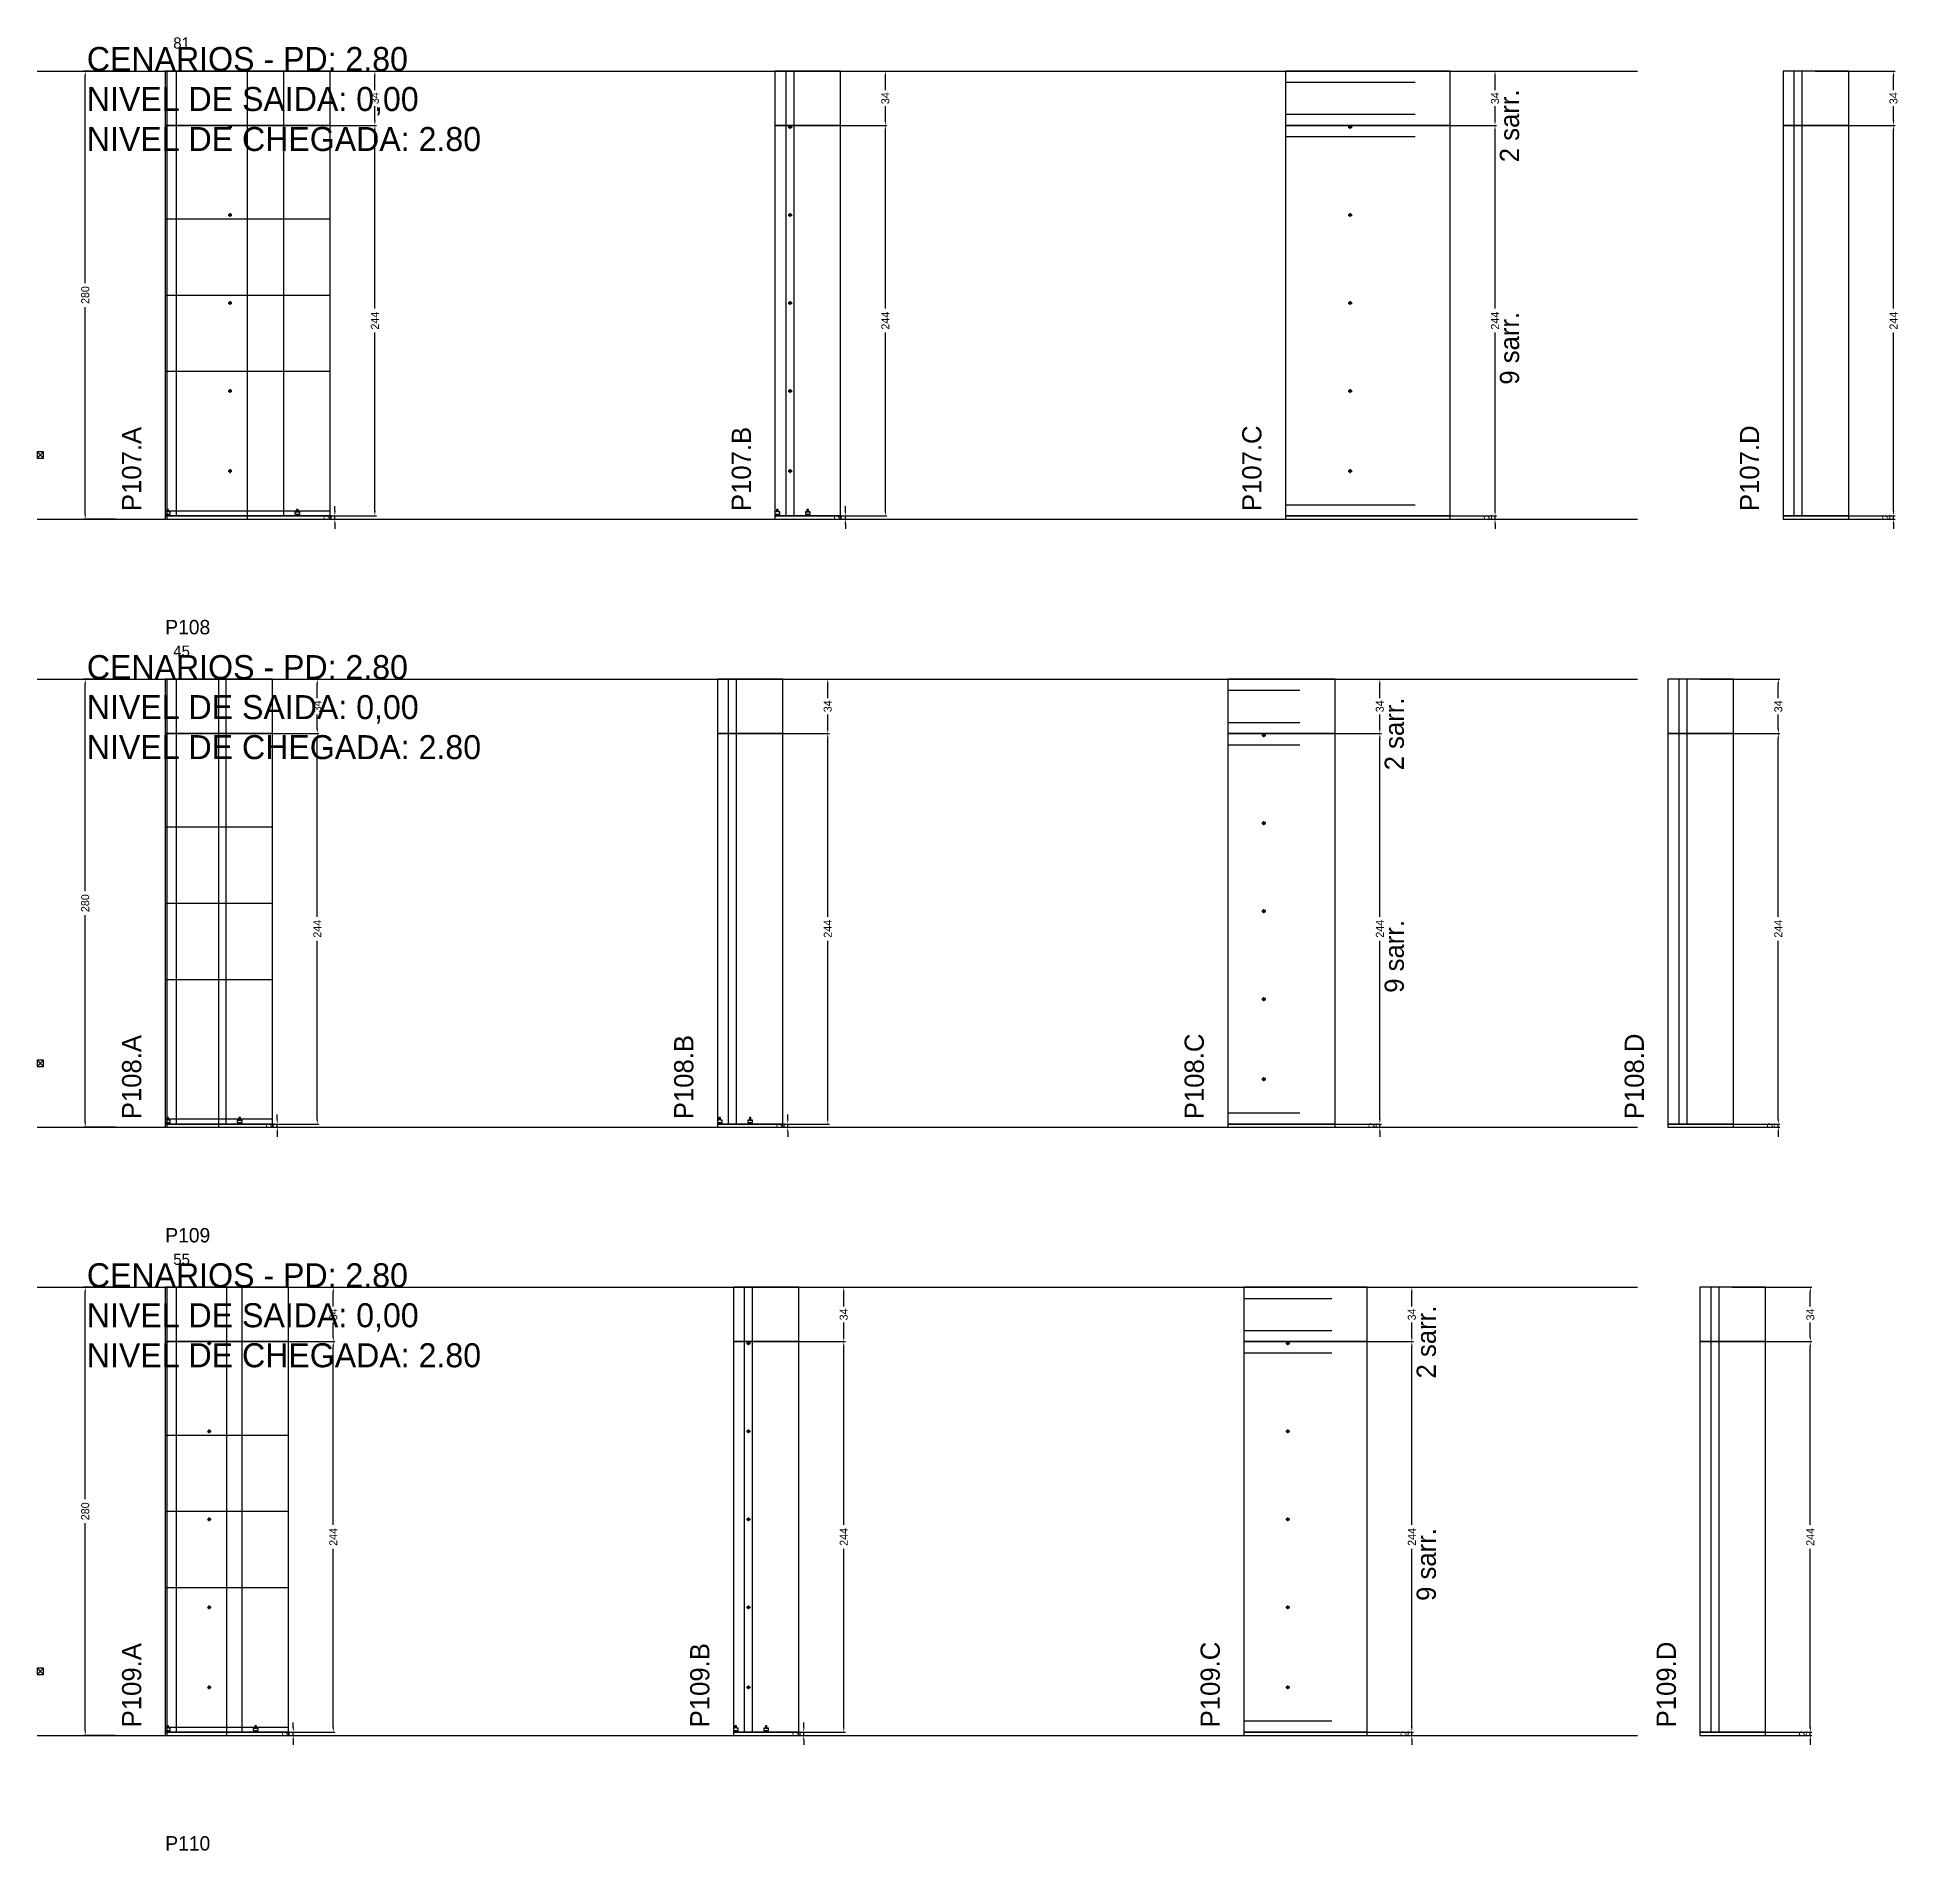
# Model space of a CAD drawing. Header units: centimetres. Extents: x -8500 to 4118, y -39526 to 295.
# Drawn here: x -7000 to -5837, y -27052 to -25919 of the extents above; entities that cross this region are included whole.
import ezdxf

# ---------------------------------------------------------------- set-up
doc = ezdxf.new("R2010")
doc.units = ezdxf.units.CM
doc.linetypes.add('DASHED', pattern=[2, -2])
for name, color, linetype in [('CHAPA', 140, 'Continuous'), ('COTA', 241, 'Continuous'), ('COTAS FURACAO', 16, 'Continuous'), ('Madeira', 30, 'Continuous'), ('MEIO_PONT', 160, 'Continuous'), ('NOMENCLATURA', 7, 'Continuous'), ('Nível', 160, 'Continuous'), ('Painéis', 200, 'Continuous'), ('Perfil Metálico', 150, 'Continuous'), ('SARR_2.2x7', 40, 'Continuous'), ('SARRAFO DE PRESSAO', 200, 'Continuous'), ('texto', 7, 'Continuous'), ('TEXTO_GERAL', 7, 'Continuous')]:
    doc.layers.add(name, color=color, linetype=linetype)
doc.dimstyles.new('PAINEL-NOVA', dxfattribs={"dimtxt": 5, "dimasz": 3, "dimexe": 1, "dimexo": 1, "dimgap": 1, "dimtad": 1, "dimcen": 2.5, "dimazin": 3, "dimtfac": 1, "dimtmove": 0, "dimatfit": 3})

# ---------------------------------------------------------------- blocks, each defined once
blk = doc.blocks.new('_CLOSEDFILLED')
at = {"color": 0, "linetype": 'BYBLOCK'}
blk.add_solid([(-1, 0.16), (0, 0), (-1, -0.16)], dxfattribs=at)
blk = doc.blocks.new('*D1769')
for p, q in [((-6951, -25940), (-6971, -25940)), ((-6970, -26072.5), (-6970, -25943)), ((-6970, -26217), (-6970, -26087.5)), ((-6951, -26220), (-6971, -26220))]:
    blk.add_line(p, q)
at = {"layer": 'Defpoints'}
for p in [(-6950, -25940), (-6970, -26220), (-6950, -26220)]:
    blk.add_point(p, dxfattribs=at)
at = {"layer": 'COTA', "xscale": 3, "yscale": 3}
for p, rotation in [((-6970, -25940), 90), ((-6970, -26220), 270)]:
    blk.add_blockref('_CLOSEDFILLED', p, dxfattribs=dict(at, rotation=rotation))
at = {"layer": 'COTA', "insert": (-6970, -26080), "char_height": 5, "attachment_point": 5, "rotation": 90}
blk.add_mtext('280', dxfattribs=at)
blk = doc.blocks.new('MULDURA')
at = {"layer": 'Paineis'}
for p, q in [((0, 0), (4, 4)), ((4, 0), (0, 4))]:
    blk.add_line(p, q, dxfattribs=at)
blk.add_lwpolyline([(0, 0), (4, 0), (4, 4), (0, 4)], close=True, dxfattribs=at)
blk = doc.blocks.new('*D1771')
for p, q in [((-6838, -25974), (-6788, -25974)), ((-6789, -26088.5), (-6789, -25977)), ((-6789, -26215), (-6789, -26103.5)), ((-6838, -26218), (-6788, -26218))]:
    blk.add_line(p, q)
at = {"layer": 'Defpoints'}
for p in [(-6839, -25974), (-6839, -26218), (-6789, -26218)]:
    blk.add_point(p, dxfattribs=at)
at = {"layer": 'COTA', "xscale": 3, "yscale": 3}
for p, rotation in [((-6789, -25974), 90), ((-6789, -26218), 270)]:
    blk.add_blockref('_CLOSEDFILLED', p, dxfattribs=dict(at, rotation=rotation))
at = {"layer": 'COTA', "insert": (-6789, -26096), "char_height": 5, "attachment_point": 5, "rotation": 90}
blk.add_mtext('244', dxfattribs=at)
blk = doc.blocks.new('*D1772')
for p, q in [((-6838, -25940), (-6788, -25940)), ((-6789, -25952), (-6789, -25943)), ((-6789, -25971), (-6789, -25962)), ((-6838, -25974), (-6788, -25974))]:
    blk.add_line(p, q)
at = {"layer": 'Defpoints'}
for p in [(-6839, -25940), (-6839, -25974), (-6789, -25974)]:
    blk.add_point(p, dxfattribs=at)
at = {"layer": 'COTA', "xscale": 3, "yscale": 3}
for p, rotation in [((-6789, -25940), 90), ((-6789, -25974), 270)]:
    blk.add_blockref('_CLOSEDFILLED', p, dxfattribs=dict(at, rotation=rotation))
at = {"layer": 'COTA', "insert": (-6789, -25957), "char_height": 5, "attachment_point": 5, "rotation": 90}
blk.add_mtext('34', dxfattribs=at)
blk = doc.blocks.new('SLIPTEE')
at = {"layer": 'Paineis'}
blk.add_lwpolyline([(0, 0), (3, 0), (3, 1.5), (2, 1.5), (2, 3), (1, 3), (1, 1.5), (0, 1.5)], close=True, dxfattribs=at)
blk = doc.blocks.new('SLIPTDD')
at = {"layer": 'Paineis'}
blk.add_line((0, 1.5), (3, 1.5), dxfattribs=at)
blk.add_lwpolyline([(0, 0), (3, 0), (3, 1.5), (2, 1.5), (2, 3), (1, 3), (1, 1.5), (0, 1.5)], close=True, dxfattribs=at)
blk = doc.blocks.new('furacao')
at = {"layer": 'COTAS FURACAO'}
for p, q in [((-1.2, 0), (1.2, 0)), ((0, -1.2), (0, 1.2))]:
    blk.add_line(p, q, dxfattribs=at)
blk.add_circle((0, 0), 0.8, dxfattribs=at)
blk = doc.blocks.new('*D1774')
for p, q in [((-6519, -25974), (-6469, -25974)), ((-6470, -26088.5), (-6470, -25977)), ((-6470, -26215), (-6470, -26103.5)), ((-6519, -26218), (-6469, -26218))]:
    blk.add_line(p, q)
at = {"layer": 'Defpoints'}
for p in [(-6520, -25974), (-6520, -26218), (-6470, -26218)]:
    blk.add_point(p, dxfattribs=at)
at = {"layer": 'COTA', "xscale": 3, "yscale": 3}
for p, rotation in [((-6470, -25974), 90), ((-6470, -26218), 270)]:
    blk.add_blockref('_CLOSEDFILLED', p, dxfattribs=dict(at, rotation=rotation))
at = {"layer": 'COTA', "insert": (-6470, -26096), "char_height": 5, "attachment_point": 5, "rotation": 90}
blk.add_mtext('244', dxfattribs=at)
blk = doc.blocks.new('*D1775')
for p, q in [((-6519, -25940), (-6469, -25940)), ((-6470, -25952), (-6470, -25943)), ((-6470, -25971), (-6470, -25962)), ((-6519, -25974), (-6469, -25974))]:
    blk.add_line(p, q)
at = {"layer": 'Defpoints'}
for p in [(-6520, -25940), (-6520, -25974), (-6470, -25974)]:
    blk.add_point(p, dxfattribs=at)
at = {"layer": 'COTA', "xscale": 3, "yscale": 3}
for p, rotation in [((-6470, -25940), 90), ((-6470, -25974), 270)]:
    blk.add_blockref('_CLOSEDFILLED', p, dxfattribs=dict(at, rotation=rotation))
at = {"layer": 'COTA', "insert": (-6470, -25957), "char_height": 5, "attachment_point": 5, "rotation": 90}
blk.add_mtext('34', dxfattribs=at)
blk = doc.blocks.new('*D1777')
for p, q in [((-6138, -25974), (-6088, -25974)), ((-6089, -26088.5), (-6089, -25977)), ((-6089, -26215), (-6089, -26103.5)), ((-6138, -26218), (-6088, -26218))]:
    blk.add_line(p, q)
at = {"layer": 'Defpoints'}
for p in [(-6139, -25974), (-6139, -26218), (-6089, -26218)]:
    blk.add_point(p, dxfattribs=at)
at = {"layer": 'COTA', "xscale": 3, "yscale": 3}
for p, rotation in [((-6089, -25974), 90), ((-6089, -26218), 270)]:
    blk.add_blockref('_CLOSEDFILLED', p, dxfattribs=dict(at, rotation=rotation))
at = {"layer": 'COTA', "insert": (-6089, -26096), "char_height": 5, "attachment_point": 5, "rotation": 90}
blk.add_mtext('244', dxfattribs=at)
blk = doc.blocks.new('*D1778')
for p, q in [((-6138, -25940), (-6088, -25940)), ((-6089, -25952), (-6089, -25943)), ((-6089, -25971), (-6089, -25962)), ((-6138, -25974), (-6088, -25974))]:
    blk.add_line(p, q)
at = {"layer": 'Defpoints'}
for p in [(-6139, -25940), (-6139, -25974), (-6089, -25974)]:
    blk.add_point(p, dxfattribs=at)
at = {"layer": 'COTA', "xscale": 3, "yscale": 3}
for p, rotation in [((-6089, -25940), 90), ((-6089, -25974), 270)]:
    blk.add_blockref('_CLOSEDFILLED', p, dxfattribs=dict(at, rotation=rotation))
at = {"layer": 'COTA', "insert": (-6089, -25957), "char_height": 5, "attachment_point": 5, "rotation": 90}
blk.add_mtext('34', dxfattribs=at)
blk = doc.blocks.new('*D1780')
for p, q in [((-5889, -25974), (-5839, -25974)), ((-5840, -26088.5), (-5840, -25977)), ((-5840, -26215), (-5840, -26103.5)), ((-5889, -26218), (-5839, -26218))]:
    blk.add_line(p, q)
at = {"layer": 'Defpoints'}
for p in [(-5890, -25974), (-5890, -26218), (-5840, -26218)]:
    blk.add_point(p, dxfattribs=at)
at = {"layer": 'COTA', "xscale": 3, "yscale": 3}
for p, rotation in [((-5840, -25974), 90), ((-5840, -26218), 270)]:
    blk.add_blockref('_CLOSEDFILLED', p, dxfattribs=dict(at, rotation=rotation))
at = {"layer": 'COTA', "insert": (-5840, -26096), "char_height": 5, "attachment_point": 5, "rotation": 90}
blk.add_mtext('244', dxfattribs=at)
blk = doc.blocks.new('*D1781')
for p, q in [((-5889, -25940), (-5839, -25940)), ((-5840, -25952), (-5840, -25943)), ((-5840, -25971), (-5840, -25962)), ((-5889, -25974), (-5839, -25974))]:
    blk.add_line(p, q)
at = {"layer": 'Defpoints'}
for p in [(-5890, -25940), (-5890, -25974), (-5840, -25974)]:
    blk.add_point(p, dxfattribs=at)
at = {"layer": 'COTA', "xscale": 3, "yscale": 3}
for p, rotation in [((-5840, -25940), 90), ((-5840, -25974), 270)]:
    blk.add_blockref('_CLOSEDFILLED', p, dxfattribs=dict(at, rotation=rotation))
at = {"layer": 'COTA', "insert": (-5840, -25957), "char_height": 5, "attachment_point": 5, "rotation": 90}
blk.add_mtext('34', dxfattribs=at)
blk = doc.blocks.new('*D1795')
for p, q in [((-6951, -26320), (-6971, -26320)), ((-6970, -26452.5), (-6970, -26323)), ((-6970, -26597), (-6970, -26467.5)), ((-6951, -26600), (-6971, -26600))]:
    blk.add_line(p, q)
at = {"layer": 'Defpoints'}
for p in [(-6950, -26320), (-6970, -26600), (-6950, -26600)]:
    blk.add_point(p, dxfattribs=at)
at = {"layer": 'COTA', "xscale": 3, "yscale": 3}
for p, rotation in [((-6970, -26320), 90), ((-6970, -26600), 270)]:
    blk.add_blockref('_CLOSEDFILLED', p, dxfattribs=dict(at, rotation=rotation))
at = {"layer": 'COTA', "insert": (-6970, -26460), "char_height": 5, "attachment_point": 5, "rotation": 90}
blk.add_mtext('280', dxfattribs=at)
blk = doc.blocks.new('*D1797')
for p, q in [((-6874, -26354), (-6824, -26354)), ((-6825, -26468.5), (-6825, -26357)), ((-6825, -26595), (-6825, -26483.5)), ((-6874, -26598), (-6824, -26598))]:
    blk.add_line(p, q)
at = {"layer": 'Defpoints'}
for p in [(-6875, -26354), (-6875, -26598), (-6825, -26598)]:
    blk.add_point(p, dxfattribs=at)
at = {"layer": 'COTA', "xscale": 3, "yscale": 3}
for p, rotation in [((-6825, -26354), 90), ((-6825, -26598), 270)]:
    blk.add_blockref('_CLOSEDFILLED', p, dxfattribs=dict(at, rotation=rotation))
at = {"layer": 'COTA', "insert": (-6825, -26476), "char_height": 5, "attachment_point": 5, "rotation": 90}
blk.add_mtext('244', dxfattribs=at)
blk = doc.blocks.new('*D1798')
for p, q in [((-6874, -26320), (-6824, -26320)), ((-6825, -26332), (-6825, -26323)), ((-6825, -26351), (-6825, -26342)), ((-6874, -26354), (-6824, -26354))]:
    blk.add_line(p, q)
at = {"layer": 'Defpoints'}
for p in [(-6875, -26320), (-6875, -26354), (-6825, -26354)]:
    blk.add_point(p, dxfattribs=at)
at = {"layer": 'COTA', "xscale": 3, "yscale": 3}
for p, rotation in [((-6825, -26320), 90), ((-6825, -26354), 270)]:
    blk.add_blockref('_CLOSEDFILLED', p, dxfattribs=dict(at, rotation=rotation))
at = {"layer": 'COTA', "insert": (-6825, -26337), "char_height": 5, "attachment_point": 5, "rotation": 90}
blk.add_mtext('34', dxfattribs=at)
blk = doc.blocks.new('*D1800')
for p, q in [((-6555, -26354), (-6505, -26354)), ((-6506, -26468.5), (-6506, -26357)), ((-6506, -26595), (-6506, -26483.5)), ((-6555, -26598), (-6505, -26598))]:
    blk.add_line(p, q)
at = {"layer": 'Defpoints'}
for p in [(-6556, -26354), (-6556, -26598), (-6506, -26598)]:
    blk.add_point(p, dxfattribs=at)
at = {"layer": 'COTA', "xscale": 3, "yscale": 3}
for p, rotation in [((-6506, -26354), 90), ((-6506, -26598), 270)]:
    blk.add_blockref('_CLOSEDFILLED', p, dxfattribs=dict(at, rotation=rotation))
at = {"layer": 'COTA', "insert": (-6506, -26476), "char_height": 5, "attachment_point": 5, "rotation": 90}
blk.add_mtext('244', dxfattribs=at)
blk = doc.blocks.new('*D1801')
for p, q in [((-6555, -26320), (-6505, -26320)), ((-6506, -26332), (-6506, -26323)), ((-6506, -26351), (-6506, -26342)), ((-6555, -26354), (-6505, -26354))]:
    blk.add_line(p, q)
at = {"layer": 'Defpoints'}
for p in [(-6556, -26320), (-6556, -26354), (-6506, -26354)]:
    blk.add_point(p, dxfattribs=at)
at = {"layer": 'COTA', "xscale": 3, "yscale": 3}
for p, rotation in [((-6506, -26320), 90), ((-6506, -26354), 270)]:
    blk.add_blockref('_CLOSEDFILLED', p, dxfattribs=dict(at, rotation=rotation))
at = {"layer": 'COTA', "insert": (-6506, -26337), "char_height": 5, "attachment_point": 5, "rotation": 90}
blk.add_mtext('34', dxfattribs=at)
blk = doc.blocks.new('*D1803')
for p, q in [((-6210, -26354), (-6160, -26354)), ((-6161, -26468.5), (-6161, -26357)), ((-6161, -26595), (-6161, -26483.5)), ((-6210, -26598), (-6160, -26598))]:
    blk.add_line(p, q)
at = {"layer": 'Defpoints'}
for p in [(-6211, -26354), (-6211, -26598), (-6161, -26598)]:
    blk.add_point(p, dxfattribs=at)
at = {"layer": 'COTA', "xscale": 3, "yscale": 3}
for p, rotation in [((-6161, -26354), 90), ((-6161, -26598), 270)]:
    blk.add_blockref('_CLOSEDFILLED', p, dxfattribs=dict(at, rotation=rotation))
at = {"layer": 'COTA', "insert": (-6161, -26476), "char_height": 5, "attachment_point": 5, "rotation": 90}
blk.add_mtext('244', dxfattribs=at)
blk = doc.blocks.new('*D1804')
for p, q in [((-6210, -26320), (-6160, -26320)), ((-6161, -26332), (-6161, -26323)), ((-6161, -26351), (-6161, -26342)), ((-6210, -26354), (-6160, -26354))]:
    blk.add_line(p, q)
at = {"layer": 'Defpoints'}
for p in [(-6211, -26320), (-6211, -26354), (-6161, -26354)]:
    blk.add_point(p, dxfattribs=at)
at = {"layer": 'COTA', "xscale": 3, "yscale": 3}
for p, rotation in [((-6161, -26320), 90), ((-6161, -26354), 270)]:
    blk.add_blockref('_CLOSEDFILLED', p, dxfattribs=dict(at, rotation=rotation))
at = {"layer": 'COTA', "insert": (-6161, -26337), "char_height": 5, "attachment_point": 5, "rotation": 90}
blk.add_mtext('34', dxfattribs=at)
blk = doc.blocks.new('*D1806')
for p, q in [((-5961, -26354), (-5911, -26354)), ((-5912, -26468.5), (-5912, -26357)), ((-5912, -26595), (-5912, -26483.5)), ((-5961, -26598), (-5911, -26598))]:
    blk.add_line(p, q)
at = {"layer": 'Defpoints'}
for p in [(-5962, -26354), (-5962, -26598), (-5912, -26598)]:
    blk.add_point(p, dxfattribs=at)
at = {"layer": 'COTA', "xscale": 3, "yscale": 3}
for p, rotation in [((-5912, -26354), 90), ((-5912, -26598), 270)]:
    blk.add_blockref('_CLOSEDFILLED', p, dxfattribs=dict(at, rotation=rotation))
at = {"layer": 'COTA', "insert": (-5912, -26476), "char_height": 5, "attachment_point": 5, "rotation": 90}
blk.add_mtext('244', dxfattribs=at)
blk = doc.blocks.new('*D1807')
for p, q in [((-5961, -26320), (-5911, -26320)), ((-5912, -26332), (-5912, -26323)), ((-5912, -26351), (-5912, -26342)), ((-5961, -26354), (-5911, -26354))]:
    blk.add_line(p, q)
at = {"layer": 'Defpoints'}
for p in [(-5962, -26320), (-5962, -26354), (-5912, -26354)]:
    blk.add_point(p, dxfattribs=at)
at = {"layer": 'COTA', "xscale": 3, "yscale": 3}
for p, rotation in [((-5912, -26320), 90), ((-5912, -26354), 270)]:
    blk.add_blockref('_CLOSEDFILLED', p, dxfattribs=dict(at, rotation=rotation))
at = {"layer": 'COTA', "insert": (-5912, -26337), "char_height": 5, "attachment_point": 5, "rotation": 90}
blk.add_mtext('34', dxfattribs=at)
blk = doc.blocks.new('*D1821')
for p, q in [((-6951, -26700), (-6971, -26700)), ((-6970, -26832.5), (-6970, -26703)), ((-6970, -26977), (-6970, -26847.5)), ((-6951, -26980), (-6971, -26980))]:
    blk.add_line(p, q)
at = {"layer": 'Defpoints'}
for p in [(-6950, -26700), (-6970, -26980), (-6950, -26980)]:
    blk.add_point(p, dxfattribs=at)
at = {"layer": 'COTA', "xscale": 3, "yscale": 3}
for p, rotation in [((-6970, -26700), 90), ((-6970, -26980), 270)]:
    blk.add_blockref('_CLOSEDFILLED', p, dxfattribs=dict(at, rotation=rotation))
at = {"layer": 'COTA', "insert": (-6970, -26840), "char_height": 5, "attachment_point": 5, "rotation": 90}
blk.add_mtext('280', dxfattribs=at)
blk = doc.blocks.new('*D1823')
for p, q in [((-6864, -26734), (-6814, -26734)), ((-6815, -26848.5), (-6815, -26737)), ((-6815, -26975), (-6815, -26863.5)), ((-6864, -26978), (-6814, -26978))]:
    blk.add_line(p, q)
at = {"layer": 'Defpoints'}
for p in [(-6865, -26734), (-6865, -26978), (-6815, -26978)]:
    blk.add_point(p, dxfattribs=at)
at = {"layer": 'COTA', "xscale": 3, "yscale": 3}
for p, rotation in [((-6815, -26734), 90), ((-6815, -26978), 270)]:
    blk.add_blockref('_CLOSEDFILLED', p, dxfattribs=dict(at, rotation=rotation))
at = {"layer": 'COTA', "insert": (-6815, -26856), "char_height": 5, "attachment_point": 5, "rotation": 90}
blk.add_mtext('244', dxfattribs=at)
blk = doc.blocks.new('*D1824')
for p, q in [((-6864, -26700), (-6814, -26700)), ((-6815, -26712), (-6815, -26703)), ((-6815, -26731), (-6815, -26722)), ((-6864, -26734), (-6814, -26734))]:
    blk.add_line(p, q)
at = {"layer": 'Defpoints'}
for p in [(-6865, -26700), (-6865, -26734), (-6815, -26734)]:
    blk.add_point(p, dxfattribs=at)
at = {"layer": 'COTA', "xscale": 3, "yscale": 3}
for p, rotation in [((-6815, -26700), 90), ((-6815, -26734), 270)]:
    blk.add_blockref('_CLOSEDFILLED', p, dxfattribs=dict(at, rotation=rotation))
at = {"layer": 'COTA', "insert": (-6815, -26717), "char_height": 5, "attachment_point": 5, "rotation": 90}
blk.add_mtext('34', dxfattribs=at)
blk = doc.blocks.new('*D1826')
for p, q in [((-6545, -26734), (-6495, -26734)), ((-6496, -26848.5), (-6496, -26737)), ((-6496, -26975), (-6496, -26863.5)), ((-6545, -26978), (-6495, -26978))]:
    blk.add_line(p, q)
at = {"layer": 'Defpoints'}
for p in [(-6546, -26734), (-6546, -26978), (-6496, -26978)]:
    blk.add_point(p, dxfattribs=at)
at = {"layer": 'COTA', "xscale": 3, "yscale": 3}
for p, rotation in [((-6496, -26734), 90), ((-6496, -26978), 270)]:
    blk.add_blockref('_CLOSEDFILLED', p, dxfattribs=dict(at, rotation=rotation))
at = {"layer": 'COTA', "insert": (-6496, -26856), "char_height": 5, "attachment_point": 5, "rotation": 90}
blk.add_mtext('244', dxfattribs=at)
blk = doc.blocks.new('*D1827')
for p, q in [((-6545, -26700), (-6495, -26700)), ((-6496, -26712), (-6496, -26703)), ((-6496, -26731), (-6496, -26722)), ((-6545, -26734), (-6495, -26734))]:
    blk.add_line(p, q)
at = {"layer": 'Defpoints'}
for p in [(-6546, -26700), (-6546, -26734), (-6496, -26734)]:
    blk.add_point(p, dxfattribs=at)
at = {"layer": 'COTA', "xscale": 3, "yscale": 3}
for p, rotation in [((-6496, -26700), 90), ((-6496, -26734), 270)]:
    blk.add_blockref('_CLOSEDFILLED', p, dxfattribs=dict(at, rotation=rotation))
at = {"layer": 'COTA', "insert": (-6496, -26717), "char_height": 5, "attachment_point": 5, "rotation": 90}
blk.add_mtext('34', dxfattribs=at)
blk = doc.blocks.new('*D1829')
for p, q in [((-6190, -26734), (-6140, -26734)), ((-6141, -26848.5), (-6141, -26737)), ((-6141, -26975), (-6141, -26863.5)), ((-6190, -26978), (-6140, -26978))]:
    blk.add_line(p, q)
at = {"layer": 'Defpoints'}
for p in [(-6191, -26734), (-6191, -26978), (-6141, -26978)]:
    blk.add_point(p, dxfattribs=at)
at = {"layer": 'COTA', "xscale": 3, "yscale": 3}
for p, rotation in [((-6141, -26734), 90), ((-6141, -26978), 270)]:
    blk.add_blockref('_CLOSEDFILLED', p, dxfattribs=dict(at, rotation=rotation))
at = {"layer": 'COTA', "insert": (-6141, -26856), "char_height": 5, "attachment_point": 5, "rotation": 90}
blk.add_mtext('244', dxfattribs=at)
blk = doc.blocks.new('*D1830')
for p, q in [((-6190, -26700), (-6140, -26700)), ((-6141, -26712), (-6141, -26703)), ((-6141, -26731), (-6141, -26722)), ((-6190, -26734), (-6140, -26734))]:
    blk.add_line(p, q)
at = {"layer": 'Defpoints'}
for p in [(-6191, -26700), (-6191, -26734), (-6141, -26734)]:
    blk.add_point(p, dxfattribs=at)
at = {"layer": 'COTA', "xscale": 3, "yscale": 3}
for p, rotation in [((-6141, -26700), 90), ((-6141, -26734), 270)]:
    blk.add_blockref('_CLOSEDFILLED', p, dxfattribs=dict(at, rotation=rotation))
at = {"layer": 'COTA', "insert": (-6141, -26717), "char_height": 5, "attachment_point": 5, "rotation": 90}
blk.add_mtext('34', dxfattribs=at)
blk = doc.blocks.new('*D1832')
for p, q in [((-5941, -26734), (-5891, -26734)), ((-5892, -26848.5), (-5892, -26737)), ((-5892, -26975), (-5892, -26863.5)), ((-5941, -26978), (-5891, -26978))]:
    blk.add_line(p, q)
at = {"layer": 'Defpoints'}
for p in [(-5942, -26734), (-5942, -26978), (-5892, -26978)]:
    blk.add_point(p, dxfattribs=at)
at = {"layer": 'COTA', "xscale": 3, "yscale": 3}
for p, rotation in [((-5892, -26734), 90), ((-5892, -26978), 270)]:
    blk.add_blockref('_CLOSEDFILLED', p, dxfattribs=dict(at, rotation=rotation))
at = {"layer": 'COTA', "insert": (-5892, -26856), "char_height": 5, "attachment_point": 5, "rotation": 90}
blk.add_mtext('244', dxfattribs=at)
blk = doc.blocks.new('*D1833')
for p, q in [((-5941, -26700), (-5891, -26700)), ((-5892, -26712), (-5892, -26703)), ((-5892, -26731), (-5892, -26722)), ((-5941, -26734), (-5891, -26734))]:
    blk.add_line(p, q)
at = {"layer": 'Defpoints'}
for p in [(-5942, -26700), (-5942, -26734), (-5892, -26734)]:
    blk.add_point(p, dxfattribs=at)
at = {"layer": 'COTA', "xscale": 3, "yscale": 3}
for p, rotation in [((-5892, -26700), 90), ((-5892, -26734), 270)]:
    blk.add_blockref('_CLOSEDFILLED', p, dxfattribs=dict(at, rotation=rotation))
at = {"layer": 'COTA', "insert": (-5892, -26717), "char_height": 5, "attachment_point": 5, "rotation": 90}
blk.add_mtext('34', dxfattribs=at)

msp = doc.modelspace()

# ---------------------------------------------------------------- linework, layer by layer
at = {"layer": 'CHAPA'}
for points in [[(-6920, -26220), (-6918.8, -26220), (-6918.8, -25940), (-6920, -25940)], [(-6920, -26600), (-6918.8, -26600), (-6918.8, -26320), (-6920, -26320)], [(-6920, -26980), (-6918.8, -26980), (-6918.8, -26700), (-6920, -26700)]]:
    msp.add_lwpolyline(points, close=True, dxfattribs=at)
at = {"layer": 'Madeira'}
for points in [[(-6920, -26032.4), (-6817, -26032.4)], [(-6920, -26127.6), (-6817, -26127.6)], [(-6920, -26412.4), (-6853, -26412.4)], [(-6920, -26507.6), (-6853, -26507.6)], [(-6920, -26792.4), (-6843, -26792.4)], [(-6920, -26887.6), (-6843, -26887.6)]]:
    msp.add_lwpolyline(points, dxfattribs=at)
at = {"layer": 'MEIO_PONT'}
for points in [[(-6920, -26080), (-6817, -26080)], [(-6920, -26460), (-6853, -26460)], [(-6920, -26840), (-6843, -26840)]]:
    msp.add_lwpolyline(points, dxfattribs=at)
at = {"layer": 'Nível', "linetype": 'DASHED'}
for points in [[(-7000, -25940), (-6000, -25940)], [(-7000, -26220), (-6000, -26220)], [(-7000, -26320), (-6000, -26320)], [(-7000, -26600), (-6000, -26600)], [(-7000, -26700), (-6000, -26700)], [(-7000, -26980), (-6000, -26980)]]:
    msp.add_lwpolyline(points, dxfattribs=at)
at = {"layer": 'Painéis'}
for points in [[(-6920, -25974), (-6817, -25974), (-6817, -25940), (-6920, -25940)], [(-6920, -26220), (-6817, -26220), (-6817, -25940), (-6920, -25940)], [(-6539, -25974), (-6498, -25974), (-6498, -25940), (-6539, -25940)], [(-6220, -25974), (-6117, -25974), (-6117, -25940), (-6220, -25940)], [(-5909, -25974), (-5868, -25974), (-5868, -25940), (-5909, -25940)], [(-6920, -26218), (-6817, -26218), (-6817, -25974), (-6920, -25974)], [(-6539, -26218), (-6498, -26218), (-6498, -25974), (-6539, -25974)], [(-6220, -26218), (-6117, -26218), (-6117, -25974), (-6220, -25974)], [(-5909, -26218), (-5868, -26218), (-5868, -25974), (-5909, -25974)], [(-6920, -26220), (-6817, -26220), (-6817, -26218), (-6920, -26218)], [(-6539, -26220), (-6498, -26220), (-6498, -26218), (-6539, -26218)], [(-6220, -26220), (-6117, -26220), (-6117, -26218), (-6220, -26218)], [(-5909, -26220), (-5868, -26220), (-5868, -26218), (-5909, -26218)], [(-6920, -26354), (-6853, -26354), (-6853, -26320), (-6920, -26320)], [(-6920, -26600), (-6853, -26600), (-6853, -26320), (-6920, -26320)], [(-6575, -26354), (-6534, -26354), (-6534, -26320), (-6575, -26320)], [(-6256, -26354), (-6189, -26354), (-6189, -26320), (-6256, -26320)], [(-5981, -26354), (-5940, -26354), (-5940, -26320), (-5981, -26320)], [(-6920, -26598), (-6853, -26598), (-6853, -26354), (-6920, -26354)], [(-6575, -26598), (-6534, -26598), (-6534, -26354), (-6575, -26354)], [(-6256, -26598), (-6189, -26598), (-6189, -26354), (-6256, -26354)], [(-5981, -26598), (-5940, -26598), (-5940, -26354), (-5981, -26354)], [(-6920, -26600), (-6853, -26600), (-6853, -26598), (-6920, -26598)], [(-6575, -26600), (-6534, -26600), (-6534, -26598), (-6575, -26598)], [(-6256, -26600), (-6189, -26600), (-6189, -26598), (-6256, -26598)], [(-5981, -26600), (-5940, -26600), (-5940, -26598), (-5981, -26598)], [(-6920, -26734), (-6843, -26734), (-6843, -26700), (-6920, -26700)], [(-6920, -26980), (-6843, -26980), (-6843, -26700), (-6920, -26700)], [(-6565, -26734), (-6524, -26734), (-6524, -26700), (-6565, -26700)], [(-6246, -26734), (-6169, -26734), (-6169, -26700), (-6246, -26700)], [(-5961, -26734), (-5920, -26734), (-5920, -26700), (-5961, -26700)], [(-6920, -26978), (-6843, -26978), (-6843, -26734), (-6920, -26734)], [(-6565, -26978), (-6524, -26978), (-6524, -26734), (-6565, -26734)], [(-6246, -26978), (-6169, -26978), (-6169, -26734), (-6246, -26734)], [(-5961, -26978), (-5920, -26978), (-5920, -26734), (-5961, -26734)], [(-6920, -26980), (-6843, -26980), (-6843, -26978), (-6920, -26978)], [(-6565, -26980), (-6524, -26980), (-6524, -26978), (-6565, -26978)], [(-6246, -26980), (-6169, -26980), (-6169, -26978), (-6246, -26978)], [(-5961, -26980), (-5920, -26980), (-5920, -26978), (-5961, -26978)]]:
    msp.add_lwpolyline(points, close=True, dxfattribs=at)
at = {"layer": 'Perfil Metálico'}
for p, q in [((-6868.5, -26220), (-6868.5, -25940)), ((-6886.5, -26600), (-6886.5, -26320)), ((-6881.5, -26980), (-6881.5, -26700))]:
    msp.add_line(p, q, dxfattribs=at)
at = {"layer": 'SARR_2.2x7'}
for points in [[(-6913, -25974), (-6913, -25940)], [(-6846, -25974), (-6846, -25940)], [(-6532, -25974), (-6532, -25940)], [(-6527, -25974), (-6527, -25940)], [(-5902, -25974), (-5902, -25940)], [(-5897, -25974), (-5897, -25940)], [(-6220, -25947), (-6139, -25947)], [(-6220, -25967), (-6139, -25967)], [(-6220, -25981), (-6139, -25981)], [(-6220, -26211), (-6139, -26211)], [(-6913, -26354), (-6913, -26320)], [(-6882, -26354), (-6882, -26320)], [(-6568, -26354), (-6568, -26320)], [(-6563, -26354), (-6563, -26320)], [(-5974, -26354), (-5974, -26320)], [(-5969, -26354), (-5969, -26320)], [(-6256, -26327), (-6211, -26327)], [(-6256, -26347), (-6211, -26347)], [(-6256, -26361), (-6211, -26361)], [(-6256, -26591), (-6211, -26591)], [(-6913, -26734), (-6913, -26700)], [(-6872, -26734), (-6872, -26700)], [(-6558, -26734), (-6558, -26700)], [(-6553, -26734), (-6553, -26700)], [(-6246, -26707), (-6191, -26707)], [(-5954, -26734), (-5954, -26700)], [(-5949, -26734), (-5949, -26700)], [(-6246, -26727), (-6191, -26727)], [(-6246, -26741), (-6191, -26741)], [(-6246, -26971), (-6191, -26971)]]:
    msp.add_lwpolyline(points, dxfattribs=at)
at = {"layer": 'SARR_2.2x7', "linetype": 'DASHED'}
for points in [[(-6913, -26218), (-6913, -25974)], [(-6846, -26218), (-6846, -25974)], [(-6532, -26218), (-6532, -25974)], [(-6527, -26218), (-6527, -25974)], [(-5902, -26218), (-5902, -25974)], [(-5897, -26218), (-5897, -25974)], [(-6913, -26598), (-6913, -26354)], [(-6882, -26598), (-6882, -26354)], [(-6568, -26598), (-6568, -26354)], [(-6563, -26598), (-6563, -26354)], [(-5974, -26598), (-5974, -26354)], [(-5969, -26598), (-5969, -26354)], [(-6913, -26978), (-6913, -26734)], [(-6872, -26978), (-6872, -26734)], [(-6558, -26978), (-6558, -26734)], [(-6553, -26978), (-6553, -26734)], [(-5954, -26978), (-5954, -26734)], [(-5949, -26978), (-5949, -26734)]]:
    msp.add_lwpolyline(points, dxfattribs=at)
at = {"layer": 'SARRAFO DE PRESSAO'}
for points in [[(-6920, -26220), (-6817, -26220), (-6817, -26215), (-6920, -26215)], [(-6920, -26600), (-6853, -26600), (-6853, -26595), (-6920, -26595)], [(-6920, -26980), (-6843, -26980), (-6843, -26975), (-6920, -26975)]]:
    msp.add_lwpolyline(points, close=True, dxfattribs=at)

# ---------------------------------------------------------------- block references
at = {"layer": 'COTA'}
for name, p in [('furacao', (-6879.5, -25975)), ('furacao', (-6529.5, -25975)), ('furacao', (-6179.5, -25975)), ('furacao', (-6879.5, -26030)), ('furacao', (-6529.5, -26030)), ('furacao', (-6179.5, -26030)), ('furacao', (-6879.5, -26085)), ('furacao', (-6529.5, -26085)), ('furacao', (-6179.5, -26085)), ('furacao', (-6879.5, -26140)), ('furacao', (-6529.5, -26140)), ('furacao', (-6179.5, -26140)), ('MULDURA', (-7000, -26182)), ('furacao', (-6879.5, -26190)), ('furacao', (-6529.5, -26190)), ('furacao', (-6179.5, -26190)), ('SLIPTEE', (-6920, -26217)), ('SLIPTDD', (-6839, -26217)), ('SLIPTEE', (-6539, -26217)), ('SLIPTDD', (-6520, -26217)), ('furacao', (-6233.5, -26355)), ('furacao', (-6233.5, -26410)), ('furacao', (-6233.5, -26465)), ('furacao', (-6233.5, -26520)), ('MULDURA', (-7000, -26562)), ('furacao', (-6233.5, -26570)), ('SLIPTEE', (-6920, -26597)), ('SLIPTDD', (-6875, -26597)), ('SLIPTEE', (-6575, -26597)), ('SLIPTDD', (-6556, -26597)), ('furacao', (-6892.5, -26735)), ('furacao', (-6555.5, -26735)), ('furacao', (-6218.5, -26735)), ('furacao', (-6892.5, -26790)), ('furacao', (-6555.5, -26790)), ('furacao', (-6218.5, -26790)), ('furacao', (-6892.5, -26845)), ('furacao', (-6555.5, -26845)), ('furacao', (-6218.5, -26845)), ('furacao', (-6892.5, -26900)), ('furacao', (-6555.5, -26900)), ('furacao', (-6218.5, -26900)), ('MULDURA', (-7000, -26942)), ('furacao', (-6892.5, -26950)), ('furacao', (-6555.5, -26950)), ('furacao', (-6218.5, -26950)), ('SLIPTEE', (-6920, -26977)), ('SLIPTDD', (-6865, -26977)), ('SLIPTEE', (-6565, -26977)), ('SLIPTDD', (-6546, -26977))]:
    msp.add_blockref(name, p, dxfattribs=at)

# ---------------------------------------------------------------- texts
at = {"layer": 'NOMENCLATURA'}
for s, p in [('CENARIOS - PD: 2.80', (-6969, -25940)), ('NIVEL DE SAIDA: 0,00', (-6969, -25965)), ('NIVEL DE CHEGADA: 2.80', (-6969, -25990)), ('CENARIOS - PD: 2.80', (-6969, -26320)), ('NIVEL DE SAIDA: 0,00', (-6969, -26345)), ('NIVEL DE CHEGADA: 2.80', (-6969, -26370)), ('CENARIOS - PD: 2.80', (-6969, -26700)), ('NIVEL DE SAIDA: 0,00', (-6969, -26725)), ('NIVEL DE CHEGADA: 2.80', (-6969, -26750))]:
    msp.add_text(s, height=15, dxfattribs=at).set_placement(p)
for s, p in [('2 sarr.', (-6074, -25997)), ('9 sarr.', (-6074, -26136)), ('P107.C', (-6235, -26215)), ('P107.A', (-6935, -26215)), ('P107.B', (-6554, -26215)), ('P107.D', (-5924, -26215)), ('2 sarr.', (-6146, -26377)), ('9 sarr.', (-6146, -26516)), ('P108.A', (-6935, -26595)), ('P108.B', (-6590, -26595)), ('P108.C', (-6271, -26595)), ('P108.D', (-5996, -26595)), ('2 sarr.', (-6126, -26757)), ('9 sarr.', (-6126, -26896)), ('P109.A', (-6935, -26975)), ('P109.B', (-6580, -26975)), ('P109.C', (-6261, -26975)), ('P109.D', (-5976, -26975))]:
    msp.add_text(s, height=12, rotation=90, dxfattribs=at).set_placement(p)
at = {"layer": 'texto'}
for s, p in [('81', (-6915, -25926)), ('45', (-6915, -26306)), ('55', (-6915, -26686))]:
    msp.add_text(s, height=7, dxfattribs=at).set_placement(p)
at = {"layer": 'TEXTO_GERAL'}
for s, p in [('P108', (-6920, -26292)), ('P109', (-6920, -26672)), ('P110', (-6920, -27052))]:
    msp.add_text(s, height=9, dxfattribs=at).set_placement(p)

# ---------------------------------------------------------------- dimensions: what is measured, and where the dimension line sits
at = {"layer": 'COTA'}
for base, p1, p2, picture, middle in [((-6970, -26220), (-6950, -26220), (-6950, -25940), '*D1769', (-6970, -26080)), ((-6789, -25974), (-6839, -25974), (-6839, -25940), '*D1772', (-6789, -25957)), ((-6470, -25974), (-6520, -25974), (-6520, -25940), '*D1775', (-6470, -25957)), ((-6089, -25974), (-6139, -25974), (-6139, -25940), '*D1778', (-6089, -25957)), ((-5840, -25974), (-5890, -25974), (-5890, -25940), '*D1781', (-5840, -25957)), ((-6789, -26218), (-6839, -26218), (-6839, -25974), '*D1771', (-6789, -26096)), ((-6470, -26218), (-6520, -26218), (-6520, -25974), '*D1774', (-6470, -26096)), ((-6089, -26218), (-6139, -26218), (-6139, -25974), '*D1777', (-6089, -26096)), ((-5840, -26218), (-5890, -26218), (-5890, -25974), '*D1780', (-5840, -26096)), ((-6970, -26600), (-6950, -26600), (-6950, -26320), '*D1795', (-6970, -26460)), ((-6825, -26354), (-6875, -26354), (-6875, -26320), '*D1798', (-6825, -26337)), ((-6506, -26354), (-6556, -26354), (-6556, -26320), '*D1801', (-6506, -26337)), ((-6161, -26354), (-6211, -26354), (-6211, -26320), '*D1804', (-6161, -26337)), ((-5912, -26354), (-5962, -26354), (-5962, -26320), '*D1807', (-5912, -26337)), ((-6825, -26598), (-6875, -26598), (-6875, -26354), '*D1797', (-6825, -26476)), ((-6506, -26598), (-6556, -26598), (-6556, -26354), '*D1800', (-6506, -26476)), ((-6161, -26598), (-6211, -26598), (-6211, -26354), '*D1803', (-6161, -26476)), ((-5912, -26598), (-5962, -26598), (-5962, -26354), '*D1806', (-5912, -26476)), ((-6970, -26980), (-6950, -26980), (-6950, -26700), '*D1821', (-6970, -26840)), ((-6815, -26734), (-6865, -26734), (-6865, -26700), '*D1824', (-6815, -26717)), ((-6496, -26734), (-6546, -26734), (-6546, -26700), '*D1827', (-6496, -26717)), ((-6141, -26734), (-6191, -26734), (-6191, -26700), '*D1830', (-6141, -26717)), ((-5892, -26734), (-5942, -26734), (-5942, -26700), '*D1833', (-5892, -26717)), ((-6815, -26978), (-6865, -26978), (-6865, -26734), '*D1823', (-6815, -26856)), ((-6496, -26978), (-6546, -26978), (-6546, -26734), '*D1826', (-6496, -26856)), ((-6141, -26978), (-6191, -26978), (-6191, -26734), '*D1829', (-6141, -26856)), ((-5892, -26978), (-5942, -26978), (-5942, -26734), '*D1832', (-5892, -26856))]:
    dim = msp.add_linear_dim(base=base, p1=p1, p2=p2, angle=90, dimstyle='PAINEL-NOVA', dxfattribs=at)
    dim.commit()
    dim.dimension.update_dxf_attribs({"geometry": picture, "text_midpoint": middle})
for base, p1, p2 in [((-6814, -26220), (-6839, -26220), (-6839, -26218)), ((-6495, -26220), (-6520, -26220), (-6520, -26218)), ((-6089, -26220), (-6139, -26220), (-6139, -26218)), ((-5840, -26220), (-5890, -26220), (-5890, -26218)), ((-6850, -26600), (-6875, -26600), (-6875, -26598)), ((-6531, -26600), (-6556, -26600), (-6556, -26598)), ((-6161, -26600), (-6211, -26600), (-6211, -26598)), ((-5912, -26600), (-5962, -26600), (-5962, -26598)), ((-6840, -26980), (-6865, -26980), (-6865, -26978)), ((-6521, -26980), (-6546, -26980), (-6546, -26978)), ((-6141, -26980), (-6191, -26980), (-6191, -26978)), ((-5892, -26980), (-5942, -26980), (-5942, -26978))]:
    msp.add_linear_dim(base=base, p1=p1, p2=p2, angle=90, dimstyle='PAINEL-NOVA', dxfattribs=at).render()

doc.saveas('drawing.dxf')
